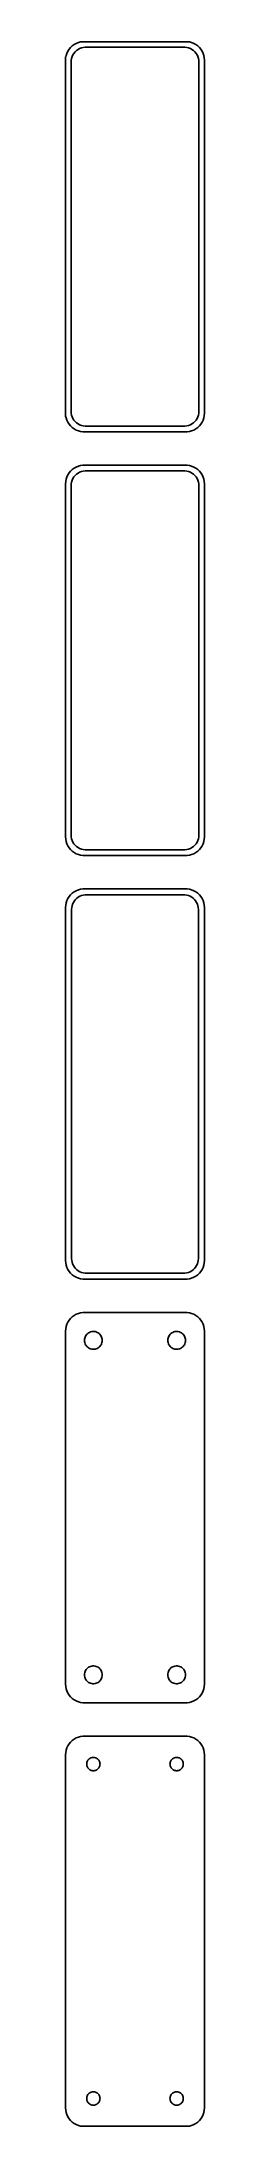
# Model space of a CAD drawing. Header units: metres. Extents: x -19 to 19, y 404 to 964.
import ezdxf

# ---------------------------------------------------------------- set-up
doc = ezdxf.new("R2010")
doc.units = ezdxf.units.M

msp = doc.modelspace()

# ---------------------------------------------------------------- linework, layer by layer
for p, q in [((-18.65, 960.444), (-18.75, 960.444)), ((-18.75, 960.444), (-18.75, 863.556)), ((-18.5929, 960.743), (-18.65, 960.444)), ((-18.3989, 961.341), (-18.5929, 960.743)), ((-18.1315, 961.909), (-18.3989, 961.341)), ((-17.7951, 962.439), (-18.1315, 961.909)), ((-17.3948, 962.923), (-17.7951, 962.439)), ((-16.9371, 963.353), (-17.3948, 962.923)), ((-17.25, 959), (-17.2184, 959.501)), ((-17.2184, 959.501), (-17.1243, 959.995)), ((-17.1243, 959.995), (-16.9691, 960.472)), ((-16.9691, 960.472), (-16.7552, 960.927)), ((-16.4291, 963.722), (-16.9371, 963.353)), ((-16.7552, 960.927), (-16.4861, 961.351)), ((-16.4861, 961.351), (-16.1659, 961.738)), ((-15.8789, 964.024), (-16.4291, 963.722)), ((-16.1659, 961.738), (-15.7997, 962.082)), ((-15.2951, 964.255), (-15.8789, 964.024)), ((-15.7997, 962.082), (-15.3933, 962.377)), ((-15.3933, 962.377), (-14.9531, 962.619)), ((-14.6869, 964.411), (-15.2951, 964.255)), ((-14.9531, 962.619), (-14.4861, 962.804)), ((-14.0639, 964.49), (-14.6869, 964.411)), ((-14.4861, 962.804), (-13.9995, 962.929)), ((14.0639, 964.49), (-14.0639, 964.49)), ((-13.9995, 962.929), (-13.5012, 962.992)), ((-13.5012, 962.992), (13.5012, 962.992)), ((13.5012, 962.992), (13.9995, 962.929)), ((13.9995, 962.929), (14.4861, 962.804)), ((14.6869, 964.411), (14.0639, 964.49)), ((14.4861, 962.804), (14.9531, 962.619)), ((15.2951, 964.255), (14.6869, 964.411)), ((14.9531, 962.619), (15.3933, 962.377)), ((15.8789, 964.024), (15.2951, 964.255)), ((15.3933, 962.377), (15.7997, 962.082)), ((15.7997, 962.082), (16.1659, 961.738)), ((16.4291, 963.722), (15.8789, 964.024)), ((16.1659, 961.738), (16.4861, 961.351)), ((16.9371, 963.353), (16.4291, 963.722)), ((16.4861, 961.351), (16.7552, 960.927)), ((16.7552, 960.927), (16.9691, 960.472)), ((17.3948, 962.923), (16.9371, 963.353)), ((16.9691, 960.472), (17.1243, 959.995)), ((17.1243, 959.995), (17.2184, 959.501)), ((17.2184, 959.501), (17.25, 959)), ((17.7951, 962.439), (17.3948, 962.923)), ((18.1315, 961.909), (17.7951, 962.439)), ((18.3989, 961.341), (18.1315, 961.909)), ((18.5929, 960.743), (18.3989, 961.341)), ((18.7106, 960.127), (18.5929, 960.743)), ((18.75, 959.5), (18.7106, 960.127)), ((18.75, 864.5), (18.75, 959.5)), ((-17.25, 865), (-17.25, 959)), ((17.25, 959), (17.25, 865)), ((-17.2184, 864.499), (-17.25, 865)), ((-17.1243, 864.005), (-17.2184, 864.499)), ((-16.9691, 863.528), (-17.1243, 864.005)), ((17.1243, 864.005), (16.9691, 863.528)), ((17.2184, 864.499), (17.1243, 864.005)), ((17.25, 865), (17.2184, 864.499)), ((18.7106, 863.873), (18.75, 864.5)), ((-18.75, 863.556), (-18.65, 863.556)), ((-18.65, 863.556), (-18.5929, 863.257)), ((-18.5929, 863.257), (-18.3989, 862.659)), ((-18.3989, 862.659), (-18.1315, 862.091)), ((-18.1315, 862.091), (-17.7951, 861.561)), ((-17.7951, 861.561), (-17.3948, 861.077)), ((-17.3948, 861.077), (-16.9371, 860.647)), ((-16.7552, 863.073), (-16.9691, 863.528)), ((-16.9371, 860.647), (-16.4291, 860.278)), ((-16.4861, 862.649), (-16.7552, 863.073)), ((-16.1659, 862.262), (-16.4861, 862.649)), ((-16.4291, 860.278), (-15.8789, 859.976)), ((-15.7997, 861.918), (-16.1659, 862.262)), ((-15.8789, 859.976), (-15.2951, 859.745)), ((-15.3933, 861.623), (-15.7997, 861.918)), ((-14.9531, 861.381), (-15.3933, 861.623)), ((-15.2951, 859.745), (-14.6869, 859.589)), ((-14.4861, 861.196), (-14.9531, 861.381)), ((-14.6869, 859.589), (-14.0639, 859.51)), ((-13.9995, 861.071), (-14.4861, 861.196)), ((-14.0639, 859.51), (14.0639, 859.51)), ((-13.5012, 861.008), (-13.9995, 861.071)), ((13.5012, 861.008), (-13.5012, 861.008)), ((13.9995, 861.071), (13.5012, 861.008)), ((14.4861, 861.196), (13.9995, 861.071)), ((14.0639, 859.51), (14.6869, 859.589)), ((14.9531, 861.381), (14.4861, 861.196)), ((14.6869, 859.589), (15.2951, 859.745)), ((15.3933, 861.623), (14.9531, 861.381)), ((15.2951, 859.745), (15.8789, 859.976)), ((15.7997, 861.918), (15.3933, 861.623)), ((16.1659, 862.262), (15.7997, 861.918)), ((15.8789, 859.976), (16.4291, 860.278)), ((16.4861, 862.649), (16.1659, 862.262)), ((16.4291, 860.278), (16.9371, 860.647)), ((16.7552, 863.073), (16.4861, 862.649)), ((16.9691, 863.528), (16.7552, 863.073)), ((16.9371, 860.647), (17.3948, 861.077)), ((17.3948, 861.077), (17.7951, 861.561)), ((17.7951, 861.561), (18.1315, 862.091)), ((18.1315, 862.091), (18.3989, 862.659)), ((18.3989, 862.659), (18.5929, 863.257)), ((18.5929, 863.257), (18.7106, 863.873)), ((-18.3989, 847.341), (-18.5929, 846.743)), ((-18.1315, 847.909), (-18.3989, 847.341)), ((-17.7951, 848.439), (-18.1315, 847.909)), ((-17.3948, 848.923), (-17.7951, 848.439)), ((-16.9371, 849.353), (-17.3948, 848.923)), ((-16.4291, 849.722), (-16.9371, 849.353)), ((-16.7552, 846.927), (-16.4861, 847.351)), ((-16.4861, 847.351), (-16.1659, 847.738)), ((-15.8789, 850.024), (-16.4291, 849.722)), ((-16.1659, 847.738), (-15.7997, 848.082)), ((-15.2951, 850.255), (-15.8789, 850.024)), ((-15.7997, 848.082), (-15.3933, 848.377)), ((-15.3933, 848.377), (-14.9531, 848.619)), ((-14.6869, 850.411), (-15.2951, 850.255)), ((-14.9531, 848.619), (-14.4861, 848.804)), ((-14.0639, 850.49), (-14.6869, 850.411)), ((-14.4861, 848.804), (-13.9995, 848.929)), ((14.0639, 850.49), (-14.0639, 850.49)), ((-13.9995, 848.929), (-13.5012, 848.992)), ((-13.5012, 848.992), (13.5012, 848.992)), ((13.5012, 848.992), (13.9995, 848.929)), ((13.9995, 848.929), (14.4861, 848.804)), ((14.6869, 850.411), (14.0639, 850.49)), ((14.4861, 848.804), (14.9531, 848.619)), ((15.2951, 850.255), (14.6869, 850.411)), ((14.9531, 848.619), (15.3933, 848.377)), ((15.8789, 850.024), (15.2951, 850.255)), ((15.3933, 848.377), (15.7997, 848.082)), ((15.7997, 848.082), (16.1659, 847.738)), ((16.4291, 849.722), (15.8789, 850.024)), ((16.1659, 847.738), (16.4861, 847.351)), ((16.9371, 849.353), (16.4291, 849.722)), ((16.4861, 847.351), (16.7552, 846.927)), ((17.3948, 848.923), (16.9371, 849.353)), ((17.7951, 848.439), (17.3948, 848.923)), ((18.1315, 847.909), (17.7951, 848.439)), ((18.3989, 847.341), (18.1315, 847.909)), ((18.5929, 846.743), (18.3989, 847.341)), ((-18.7106, 846.127), (-18.75, 845.5)), ((-18.75, 845.5), (-18.75, 750.5)), ((-18.5929, 846.743), (-18.7106, 846.127)), ((-17.25, 845), (-17.2184, 845.501)), ((-17.25, 751), (-17.25, 845)), ((-17.2184, 845.501), (-17.1243, 845.995)), ((-17.1243, 845.995), (-16.9691, 846.472)), ((-16.9691, 846.472), (-16.7552, 846.927)), ((16.7552, 846.927), (16.9691, 846.472)), ((16.9691, 846.472), (17.1243, 845.995)), ((17.1243, 845.995), (17.2184, 845.501)), ((17.2184, 845.501), (17.25, 845)), ((17.25, 845), (17.25, 751)), ((18.7106, 846.127), (18.5929, 846.743)), ((18.75, 845.5), (18.7106, 846.127)), ((18.75, 750.5), (18.75, 845.5)), ((-18.75, 750.5), (-18.7106, 749.873)), ((-18.7106, 749.873), (-18.5929, 749.257)), ((-18.5929, 749.257), (-18.3989, 748.659)), ((-18.3989, 748.659), (-18.1315, 748.091)), ((-18.1315, 748.091), (-17.7951, 747.561)), ((-17.7951, 747.561), (-17.3948, 747.077)), ((-17.3948, 747.077), (-16.9371, 746.647)), ((-17.2184, 750.499), (-17.25, 751)), ((-17.1243, 750.005), (-17.2184, 750.499)), ((-16.9691, 749.528), (-17.1243, 750.005)), ((-16.7552, 749.073), (-16.9691, 749.528)), ((-16.9371, 746.647), (-16.4291, 746.278)), ((-16.4861, 748.649), (-16.7552, 749.073)), ((-16.1659, 748.262), (-16.4861, 748.649)), ((-16.4291, 746.278), (-15.8789, 745.976)), ((-15.7997, 747.918), (-16.1659, 748.262)), ((-15.3933, 747.623), (-15.7997, 747.918)), ((-14.9531, 747.381), (-15.3933, 747.623)), ((-14.4861, 747.196), (-14.9531, 747.381)), ((-13.9995, 747.071), (-14.4861, 747.196)), ((-13.5012, 747.008), (-13.9995, 747.071)), ((13.5012, 747.008), (-13.5012, 747.008)), ((13.9995, 747.071), (13.5012, 747.008)), ((14.4861, 747.196), (13.9995, 747.071)), ((14.9531, 747.381), (14.4861, 747.196)), ((15.3933, 747.623), (14.9531, 747.381)), ((15.7997, 747.918), (15.3933, 747.623)), ((16.1659, 748.262), (15.7997, 747.918)), ((15.8789, 745.976), (16.4291, 746.278)), ((16.4861, 748.649), (16.1659, 748.262)), ((16.4291, 746.278), (16.9371, 746.647)), ((16.7552, 749.073), (16.4861, 748.649)), ((16.9691, 749.528), (16.7552, 749.073)), ((16.9371, 746.647), (17.3948, 747.077)), ((17.1243, 750.005), (16.9691, 749.528)), ((17.2184, 750.499), (17.1243, 750.005)), ((17.25, 751), (17.2184, 750.499)), ((17.3948, 747.077), (17.7951, 747.561)), ((17.7951, 747.561), (18.1315, 748.091)), ((18.1315, 748.091), (18.3989, 748.659)), ((18.3989, 748.659), (18.5929, 749.257)), ((18.5929, 749.257), (18.7106, 749.873)), ((18.7106, 749.873), (18.75, 750.5)), ((-15.8789, 745.976), (-15.2951, 745.745)), ((-15.2951, 745.745), (-14.6869, 745.589)), ((-14.6869, 745.589), (-14.0639, 745.51)), ((-14.0639, 745.51), (14.0639, 745.51)), ((14.0639, 745.51), (14.6869, 745.589)), ((14.6869, 745.589), (15.2951, 745.745)), ((15.2951, 745.745), (15.8789, 745.976)), ((-17.3948, 734.923), (-17.7951, 734.439)), ((-16.9371, 735.353), (-17.3948, 734.923)), ((-16.4291, 735.722), (-16.9371, 735.353)), ((-15.8789, 736.024), (-16.4291, 735.722)), ((-15.2951, 736.255), (-15.8789, 736.024)), ((-14.6869, 736.411), (-15.2951, 736.255)), ((-14.0639, 736.49), (-14.6869, 736.411)), ((14.0639, 736.49), (-14.0639, 736.49)), ((14.6869, 736.411), (14.0639, 736.49)), ((15.2951, 736.255), (14.6869, 736.411)), ((15.8789, 736.024), (15.2951, 736.255)), ((16.4291, 735.722), (15.8789, 736.024)), ((16.9371, 735.353), (16.4291, 735.722)), ((17.3948, 734.923), (16.9371, 735.353)), ((17.7951, 734.439), (17.3948, 734.923)), ((-18.7106, 732.127), (-18.75, 731.5)), ((-18.75, 731.5), (-18.75, 636.5)), ((-18.5929, 732.743), (-18.7106, 732.127)), ((-18.3989, 733.341), (-18.5929, 732.743)), ((-18.1315, 733.909), (-18.3989, 733.341)), ((-17.7951, 734.439), (-18.1315, 733.909)), ((-17.1226, 731), (-17.0921, 731.485)), ((-17.1226, 637), (-17.1226, 731)), ((-17.0921, 731.485), (-17.001, 731.963)), ((-17.001, 731.963), (-16.8507, 732.426)), ((-16.8507, 732.426), (-16.6436, 732.866)), ((-16.6436, 732.866), (-16.383, 733.276)), ((-16.383, 733.276), (-16.073, 733.651)), ((-16.073, 733.651), (-15.7185, 733.984)), ((-15.7185, 733.984), (-15.3251, 734.27)), ((-15.3251, 734.27), (-14.8989, 734.504)), ((-14.8989, 734.504), (-14.4467, 734.683)), ((-14.4467, 734.683), (-13.9756, 734.804)), ((-13.9756, 734.804), (-13.4932, 734.865)), ((-13.4932, 734.865), (13.4932, 734.865)), ((13.4932, 734.865), (13.9756, 734.804)), ((13.9756, 734.804), (14.4467, 734.683)), ((14.4467, 734.683), (14.8989, 734.504)), ((14.8989, 734.504), (15.3251, 734.27)), ((15.3251, 734.27), (15.7185, 733.984)), ((15.7185, 733.984), (16.073, 733.651)), ((16.073, 733.651), (16.383, 733.276)), ((16.383, 733.276), (16.6436, 732.866)), ((16.6436, 732.866), (16.8507, 732.426)), ((16.8507, 732.426), (17.001, 731.963)), ((17.001, 731.963), (17.0921, 731.485)), ((17.0921, 731.485), (17.1226, 731)), ((17.1226, 731), (17.1226, 637)), ((18.1315, 733.909), (17.7951, 734.439)), ((18.3989, 733.341), (18.1315, 733.909)), ((18.5929, 732.743), (18.3989, 733.341)), ((18.7106, 732.127), (18.5929, 732.743)), ((18.75, 731.5), (18.7106, 732.127)), ((18.75, 636.5), (18.75, 731.5)), ((-18.75, 636.5), (-18.7106, 635.873)), ((-18.7106, 635.873), (-18.5929, 635.257)), ((-18.5929, 635.257), (-18.3989, 634.659)), ((-18.3989, 634.659), (-18.1315, 634.091)), ((-18.1315, 634.091), (-17.7951, 633.561)), ((-17.0921, 636.515), (-17.1226, 637)), ((-17.001, 636.037), (-17.0921, 636.515)), ((-16.8507, 635.574), (-17.001, 636.037)), ((-16.6436, 635.134), (-16.8507, 635.574)), ((-16.383, 634.724), (-16.6436, 635.134)), ((-16.073, 634.349), (-16.383, 634.724)), ((-15.7185, 634.016), (-16.073, 634.349)), ((-15.3251, 633.73), (-15.7185, 634.016)), ((15.7185, 634.016), (15.3251, 633.73)), ((16.073, 634.349), (15.7185, 634.016)), ((16.383, 634.724), (16.073, 634.349)), ((16.6436, 635.134), (16.383, 634.724)), ((16.8507, 635.574), (16.6436, 635.134)), ((17.001, 636.037), (16.8507, 635.574)), ((17.0921, 636.515), (17.001, 636.037)), ((17.1226, 637), (17.0921, 636.515)), ((17.7951, 633.561), (18.1315, 634.091)), ((18.1315, 634.091), (18.3989, 634.659)), ((18.3989, 634.659), (18.5929, 635.257)), ((18.5929, 635.257), (18.7106, 635.873)), ((18.7106, 635.873), (18.75, 636.5)), ((-17.7951, 633.561), (-17.3948, 633.077)), ((-17.3948, 633.077), (-16.9371, 632.647)), ((-16.9371, 632.647), (-16.4291, 632.278)), ((-16.4291, 632.278), (-15.8789, 631.976)), ((-15.8789, 631.976), (-15.2951, 631.745)), ((-14.8989, 633.496), (-15.3251, 633.73)), ((-15.2951, 631.745), (-14.6869, 631.589)), ((-14.4467, 633.317), (-14.8989, 633.496)), ((-14.6869, 631.589), (-14.0639, 631.51)), ((-13.9756, 633.196), (-14.4467, 633.317)), ((-14.0639, 631.51), (14.0639, 631.51)), ((-13.4932, 633.135), (-13.9756, 633.196)), ((13.4932, 633.135), (-13.4932, 633.135)), ((13.9756, 633.196), (13.4932, 633.135)), ((14.4467, 633.317), (13.9756, 633.196)), ((14.0639, 631.51), (14.6869, 631.589)), ((14.8989, 633.496), (14.4467, 633.317)), ((14.6869, 631.589), (15.2951, 631.745)), ((15.3251, 633.73), (14.8989, 633.496)), ((15.2951, 631.745), (15.8789, 631.976)), ((15.8789, 631.976), (16.4291, 632.278)), ((16.4291, 632.278), (16.9371, 632.647)), ((16.9371, 632.647), (17.3948, 633.077)), ((17.3948, 633.077), (17.7951, 633.561)), ((-18.7106, 618.127), (-18.75, 617.5)), ((-18.75, 617.5), (-18.75, 522.5)), ((-18.5929, 618.743), (-18.7106, 618.127)), ((-18.3989, 619.341), (-18.5929, 618.743)), ((-18.1315, 619.909), (-18.3989, 619.341)), ((-17.7951, 620.439), (-18.1315, 619.909)), ((-17.3948, 620.923), (-17.7951, 620.439)), ((-16.9371, 621.353), (-17.3948, 620.923)), ((-16.4291, 621.722), (-16.9371, 621.353)), ((-15.8789, 622.024), (-16.4291, 621.722)), ((-15.2951, 622.255), (-15.8789, 622.024)), ((-14.6869, 622.411), (-15.2951, 622.255)), ((-14.0639, 622.49), (-14.6869, 622.411)), ((14.0639, 622.49), (-14.0639, 622.49)), ((-12.536, 617.026), (-12.2719, 617.172)), ((-12.2719, 617.172), (-11.9916, 617.283)), ((-11.9916, 617.283), (-11.6997, 617.357)), ((-11.6997, 617.357), (-11.4007, 617.395)), ((-11.4007, 617.395), (-11.0993, 617.395)), ((-11.0993, 617.395), (-10.8003, 617.357)), ((-10.8003, 617.357), (-10.5083, 617.283)), ((-10.5083, 617.283), (-10.2281, 617.172)), ((-10.2281, 617.172), (-9.964, 617.026)), ((9.964, 617.026), (10.2281, 617.172)), ((10.2281, 617.172), (10.5083, 617.283)), ((10.5083, 617.283), (10.8003, 617.357)), ((10.8003, 617.357), (11.0993, 617.395)), ((11.0993, 617.395), (11.4007, 617.395)), ((11.4007, 617.395), (11.6997, 617.357)), ((11.6997, 617.357), (11.9916, 617.283)), ((11.9916, 617.283), (12.2719, 617.172)), ((12.2719, 617.172), (12.536, 617.026)), ((14.6869, 622.411), (14.0639, 622.49)), ((15.2951, 622.255), (14.6869, 622.411)), ((15.8789, 622.024), (15.2951, 622.255)), ((16.4291, 621.722), (15.8789, 622.024)), ((16.9371, 621.353), (16.4291, 621.722)), ((17.3948, 620.923), (16.9371, 621.353)), ((17.7951, 620.439), (17.3948, 620.923)), ((18.1315, 619.909), (17.7951, 620.439)), ((18.3989, 619.341), (18.1315, 619.909)), ((18.5929, 618.743), (18.3989, 619.341)), ((18.7106, 618.127), (18.5929, 618.743)), ((18.75, 617.5), (18.7106, 618.127)), ((18.75, 522.5), (18.75, 617.5)), ((-13.65, 615), (-13.6311, 615.301)), ((-13.6311, 614.699), (-13.65, 615)), ((-13.6311, 615.301), (-13.5746, 615.597)), ((-13.5746, 614.403), (-13.6311, 614.699)), ((-13.5746, 615.597), (-13.4815, 615.883)), ((-13.4815, 614.117), (-13.5746, 614.403)), ((-13.4815, 615.883), (-13.3531, 616.156)), ((-13.3531, 613.844), (-13.4815, 614.117)), ((-13.3531, 616.156), (-13.1916, 616.411)), ((-13.1916, 613.589), (-13.3531, 613.844)), ((-13.1916, 616.411), (-12.9995, 616.643)), ((-12.9995, 613.357), (-13.1916, 613.589)), ((-12.9995, 616.643), (-12.7798, 616.849)), ((-12.7798, 613.151), (-12.9995, 613.357)), ((-12.7798, 616.849), (-12.536, 617.026)), ((-12.536, 612.974), (-12.7798, 613.151)), ((-12.2719, 612.828), (-12.536, 612.974)), ((-11.9916, 612.717), (-12.2719, 612.828)), ((-11.6997, 612.643), (-11.9916, 612.717)), ((-11.4007, 612.605), (-11.6997, 612.643)), ((-11.0993, 612.605), (-11.4007, 612.605)), ((-10.8003, 612.643), (-11.0993, 612.605)), ((-10.5083, 612.717), (-10.8003, 612.643)), ((-10.2281, 612.828), (-10.5083, 612.717)), ((-9.964, 612.974), (-10.2281, 612.828)), ((-9.964, 617.026), (-9.72017, 616.849)), ((-9.72017, 613.151), (-9.964, 612.974)), ((-9.72017, 616.849), (-9.50047, 616.643)), ((-9.50047, 613.357), (-9.72017, 613.151)), ((-9.50047, 616.643), (-9.30835, 616.411)), ((-9.30835, 613.589), (-9.50047, 613.357)), ((-9.30835, 616.411), (-9.14685, 616.156)), ((-9.14685, 613.844), (-9.30835, 613.589)), ((-9.14685, 616.156), (-9.01852, 615.883)), ((-9.01852, 614.117), (-9.14685, 613.844)), ((-9.01852, 615.883), (-8.9254, 615.597)), ((-8.9254, 614.403), (-9.01852, 614.117)), ((-8.9254, 615.597), (-8.86891, 615.301)), ((-8.86891, 614.699), (-8.9254, 614.403)), ((-8.86891, 615.301), (-8.84999, 615)), ((-8.84999, 615), (-8.86891, 614.699)), ((8.84999, 615), (8.86891, 615.301)), ((8.86891, 614.699), (8.84999, 615)), ((8.86891, 615.301), (8.9254, 615.597)), ((8.9254, 614.403), (8.86891, 614.699)), ((8.9254, 615.597), (9.01852, 615.883)), ((9.01852, 614.117), (8.9254, 614.403)), ((9.01852, 615.883), (9.14685, 616.156)), ((9.14685, 613.844), (9.01852, 614.117)), ((9.14685, 616.156), (9.30835, 616.411)), ((9.30835, 613.589), (9.14685, 613.844)), ((9.30835, 616.411), (9.50047, 616.643)), ((9.50047, 613.357), (9.30835, 613.589)), ((9.50047, 616.643), (9.72017, 616.849)), ((9.72017, 613.151), (9.50047, 613.357)), ((9.72017, 616.849), (9.964, 617.026)), ((9.964, 612.974), (9.72017, 613.151)), ((10.2281, 612.828), (9.964, 612.974)), ((10.5083, 612.717), (10.2281, 612.828)), ((10.8003, 612.643), (10.5083, 612.717)), ((11.0993, 612.605), (10.8003, 612.643)), ((11.4007, 612.605), (11.0993, 612.605)), ((11.6997, 612.643), (11.4007, 612.605)), ((11.9916, 612.717), (11.6997, 612.643)), ((12.2719, 612.828), (11.9916, 612.717)), ((12.536, 612.974), (12.2719, 612.828)), ((12.536, 617.026), (12.7798, 616.849)), ((12.7798, 613.151), (12.536, 612.974)), ((12.7798, 616.849), (12.9995, 616.643)), ((12.9995, 613.357), (12.7798, 613.151)), ((12.9995, 616.643), (13.1916, 616.411)), ((13.1916, 613.589), (12.9995, 613.357)), ((13.1916, 616.411), (13.3531, 616.156)), ((13.3531, 613.844), (13.1916, 613.589)), ((13.3531, 616.156), (13.4815, 615.883)), ((13.4815, 614.117), (13.3531, 613.844)), ((13.4815, 615.883), (13.5746, 615.597)), ((13.5746, 614.403), (13.4815, 614.117)), ((13.5746, 615.597), (13.6311, 615.301)), ((13.6311, 614.699), (13.5746, 614.403)), ((13.6311, 615.301), (13.65, 615)), ((13.65, 615), (13.6311, 614.699)), ((-11.9916, 527.283), (-11.6997, 527.357)), ((-11.6997, 527.357), (-11.4007, 527.395)), ((-11.4007, 527.395), (-11.0993, 527.395)), ((-11.0993, 527.395), (-10.8003, 527.357)), ((-10.8003, 527.357), (-10.5083, 527.283)), ((10.5083, 527.283), (10.8003, 527.357)), ((10.8003, 527.357), (11.0993, 527.395)), ((11.0993, 527.395), (11.4007, 527.395)), ((11.4007, 527.395), (11.6997, 527.357)), ((11.6997, 527.357), (11.9916, 527.283)), ((-18.75, 522.5), (-18.7106, 521.873)), ((-18.7106, 521.873), (-18.5929, 521.257)), ((-13.65, 525), (-13.6311, 525.301)), ((-13.6311, 524.699), (-13.65, 525)), ((-13.6311, 525.301), (-13.5746, 525.597)), ((-13.5746, 524.403), (-13.6311, 524.699)), ((-13.5746, 525.597), (-13.4815, 525.883)), ((-13.4815, 524.117), (-13.5746, 524.403)), ((-13.4815, 525.883), (-13.3531, 526.156)), ((-13.3531, 523.844), (-13.4815, 524.117)), ((-13.3531, 526.156), (-13.1916, 526.411)), ((-13.1916, 523.589), (-13.3531, 523.844)), ((-13.1916, 526.411), (-12.9995, 526.643)), ((-12.9995, 523.357), (-13.1916, 523.589)), ((-12.9995, 526.643), (-12.7798, 526.849)), ((-12.7798, 523.151), (-12.9995, 523.357)), ((-12.7798, 526.849), (-12.536, 527.026)), ((-12.536, 522.974), (-12.7798, 523.151)), ((-12.536, 527.026), (-12.2719, 527.172)), ((-12.2719, 522.828), (-12.536, 522.974)), ((-12.2719, 527.172), (-11.9916, 527.283)), ((-11.9916, 522.717), (-12.2719, 522.828)), ((-11.6997, 522.643), (-11.9916, 522.717)), ((-11.4007, 522.605), (-11.6997, 522.643)), ((-11.0993, 522.605), (-11.4007, 522.605)), ((-10.8003, 522.643), (-11.0993, 522.605)), ((-10.5083, 522.717), (-10.8003, 522.643)), ((-10.5083, 527.283), (-10.2281, 527.172)), ((-10.2281, 522.828), (-10.5083, 522.717)), ((-10.2281, 527.172), (-9.964, 527.026)), ((-9.964, 522.974), (-10.2281, 522.828)), ((-9.964, 527.026), (-9.72017, 526.849)), ((-9.72017, 523.151), (-9.964, 522.974)), ((-9.72017, 526.849), (-9.50047, 526.643)), ((-9.50047, 523.357), (-9.72017, 523.151)), ((-9.50047, 526.643), (-9.30835, 526.411)), ((-9.30835, 523.589), (-9.50047, 523.357)), ((-9.30835, 526.411), (-9.14685, 526.156)), ((-9.14685, 523.844), (-9.30835, 523.589)), ((-9.14685, 526.156), (-9.01852, 525.883)), ((-9.01852, 524.117), (-9.14685, 523.844)), ((-9.01852, 525.883), (-8.9254, 525.597)), ((-8.9254, 524.403), (-9.01852, 524.117)), ((-8.9254, 525.597), (-8.86891, 525.301)), ((-8.86891, 524.699), (-8.9254, 524.403)), ((-8.86891, 525.301), (-8.84999, 525)), ((-8.84999, 525), (-8.86891, 524.699)), ((8.84999, 525), (8.86891, 525.301)), ((8.86891, 524.699), (8.84999, 525)), ((8.86891, 525.301), (8.9254, 525.597)), ((8.9254, 524.403), (8.86891, 524.699)), ((8.9254, 525.597), (9.01852, 525.883)), ((9.01852, 524.117), (8.9254, 524.403)), ((9.01852, 525.883), (9.14685, 526.156)), ((9.14685, 523.844), (9.01852, 524.117)), ((9.14685, 526.156), (9.30835, 526.411)), ((9.30835, 523.589), (9.14685, 523.844)), ((9.30835, 526.411), (9.50047, 526.643)), ((9.50047, 523.357), (9.30835, 523.589)), ((9.50047, 526.643), (9.72017, 526.849)), ((9.72017, 523.151), (9.50047, 523.357)), ((9.72017, 526.849), (9.964, 527.026)), ((9.964, 522.974), (9.72017, 523.151)), ((9.964, 527.026), (10.2281, 527.172)), ((10.2281, 522.828), (9.964, 522.974)), ((10.2281, 527.172), (10.5083, 527.283)), ((10.5083, 522.717), (10.2281, 522.828)), ((10.8003, 522.643), (10.5083, 522.717)), ((11.0993, 522.605), (10.8003, 522.643)), ((11.4007, 522.605), (11.0993, 522.605)), ((11.6997, 522.643), (11.4007, 522.605)), ((11.9916, 522.717), (11.6997, 522.643)), ((11.9916, 527.283), (12.2719, 527.172)), ((12.2719, 522.828), (11.9916, 522.717)), ((12.2719, 527.172), (12.536, 527.026)), ((12.536, 522.974), (12.2719, 522.828)), ((12.536, 527.026), (12.7798, 526.849)), ((12.7798, 523.151), (12.536, 522.974)), ((12.7798, 526.849), (12.9995, 526.643)), ((12.9995, 523.357), (12.7798, 523.151)), ((12.9995, 526.643), (13.1916, 526.411)), ((13.1916, 523.589), (12.9995, 523.357)), ((13.1916, 526.411), (13.3531, 526.156)), ((13.3531, 523.844), (13.1916, 523.589)), ((13.3531, 526.156), (13.4815, 525.883)), ((13.4815, 524.117), (13.3531, 523.844)), ((13.4815, 525.883), (13.5746, 525.597)), ((13.5746, 524.403), (13.4815, 524.117)), ((13.5746, 525.597), (13.6311, 525.301)), ((13.6311, 524.699), (13.5746, 524.403)), ((13.6311, 525.301), (13.65, 525)), ((13.65, 525), (13.6311, 524.699)), ((18.5929, 521.257), (18.7106, 521.873)), ((18.7106, 521.873), (18.75, 522.5)), ((-18.5929, 521.257), (-18.3989, 520.659)), ((-18.3989, 520.659), (-18.1315, 520.091)), ((-18.1315, 520.091), (-17.7951, 519.561)), ((-17.7951, 519.561), (-17.3948, 519.077)), ((-17.3948, 519.077), (-16.9371, 518.647)), ((-16.9371, 518.647), (-16.4291, 518.278)), ((-16.4291, 518.278), (-15.8789, 517.976)), ((-15.8789, 517.976), (-15.2951, 517.745)), ((-15.2951, 517.745), (-14.6869, 517.589)), ((-14.6869, 517.589), (-14.0639, 517.51)), ((-14.0639, 517.51), (14.0639, 517.51)), ((14.0639, 517.51), (14.6869, 517.589)), ((14.6869, 517.589), (15.2951, 517.745)), ((15.2951, 517.745), (15.8789, 517.976)), ((15.8789, 517.976), (16.4291, 518.278)), ((16.4291, 518.278), (16.9371, 518.647)), ((16.9371, 518.647), (17.3948, 519.077)), ((17.3948, 519.077), (17.7951, 519.561)), ((17.7951, 519.561), (18.1315, 520.091)), ((18.1315, 520.091), (18.3989, 520.659)), ((18.3989, 520.659), (18.5929, 521.257)), ((-18.3989, 505.341), (-18.5929, 504.743)), ((-18.1315, 505.909), (-18.3989, 505.341)), ((-17.7951, 506.439), (-18.1315, 505.909)), ((-17.3948, 506.923), (-17.7951, 506.439)), ((-16.9371, 507.353), (-17.3948, 506.923)), ((-16.4291, 507.722), (-16.9371, 507.353)), ((-15.8789, 508.024), (-16.4291, 507.722)), ((-15.2951, 508.255), (-15.8789, 508.024)), ((-14.6869, 508.411), (-15.2951, 508.255)), ((-14.0639, 508.49), (-14.6869, 508.411)), ((14.0639, 508.49), (-14.0639, 508.49)), ((14.6869, 508.411), (14.0639, 508.49)), ((15.2951, 508.255), (14.6869, 508.411)), ((15.8789, 508.024), (15.2951, 508.255)), ((16.4291, 507.722), (15.8789, 508.024)), ((16.9371, 507.353), (16.4291, 507.722)), ((17.3948, 506.923), (16.9371, 507.353)), ((17.7951, 506.439), (17.3948, 506.923)), ((18.1315, 505.909), (17.7951, 506.439)), ((18.3989, 505.341), (18.1315, 505.909)), ((18.5929, 504.743), (18.3989, 505.341)), ((-18.7106, 504.127), (-18.75, 503.5)), ((-18.75, 503.5), (-18.75, 408.5)), ((-18.5929, 504.743), (-18.7106, 504.127)), ((-13.05, 501), (-13.0358, 501.226)), ((-13.0358, 500.774), (-13.05, 501)), ((-13.0358, 501.226), (-12.9934, 501.448)), ((-12.9934, 500.552), (-13.0358, 500.774)), ((-12.9934, 501.448), (-12.9236, 501.663)), ((-12.9236, 500.337), (-12.9934, 500.552)), ((-12.9236, 501.663), (-12.8273, 501.867)), ((-12.8273, 500.133), (-12.9236, 500.337)), ((-12.8273, 501.867), (-12.7062, 502.058)), ((-12.7062, 499.942), (-12.8273, 500.133)), ((-12.7062, 502.058), (-12.5621, 502.232)), ((-12.5621, 499.768), (-12.7062, 499.942)), ((-12.5621, 502.232), (-12.3974, 502.387)), ((-12.3974, 499.613), (-12.5621, 499.768)), ((-12.3974, 502.387), (-12.2145, 502.52)), ((-12.2145, 499.48), (-12.3974, 499.613)), ((-12.2145, 502.52), (-12.0164, 502.629)), ((-12.0164, 499.371), (-12.2145, 499.48)), ((-12.0164, 502.629), (-11.8062, 502.712)), ((-11.8062, 499.288), (-12.0164, 499.371)), ((-11.8062, 502.712), (-11.5873, 502.768)), ((-11.5873, 499.232), (-11.8062, 499.288)), ((-11.5873, 502.768), (-11.363, 502.796)), ((-11.363, 502.796), (-11.137, 502.796)), ((-11.137, 502.796), (-10.9127, 502.768)), ((-10.9127, 502.768), (-10.6938, 502.712)), ((-10.6938, 499.288), (-10.9127, 499.232)), ((-10.6938, 502.712), (-10.4836, 502.629)), ((-10.4836, 499.371), (-10.6938, 499.288)), ((-10.4836, 502.629), (-10.2855, 502.52)), ((-10.2855, 499.48), (-10.4836, 499.371)), ((-10.2855, 502.52), (-10.1026, 502.387)), ((-10.1026, 499.613), (-10.2855, 499.48)), ((-10.1026, 502.387), (-9.93785, 502.232)), ((-9.93785, 499.768), (-10.1026, 499.613)), ((-9.93785, 502.232), (-9.79376, 502.058)), ((-9.79376, 499.942), (-9.93785, 499.768)), ((-9.79376, 502.058), (-9.67264, 501.867)), ((-9.67264, 500.133), (-9.79376, 499.942)), ((-9.67264, 501.867), (-9.5764, 501.663)), ((-9.5764, 500.337), (-9.67264, 500.133)), ((-9.5764, 501.663), (-9.50655, 501.448)), ((-9.50655, 500.552), (-9.5764, 500.337)), ((-9.50655, 501.448), (-9.46419, 501.226)), ((-9.46419, 500.774), (-9.50655, 500.552)), ((-9.46419, 501.226), (-9.45, 501)), ((-9.45, 501), (-9.46419, 500.774)), ((9.45, 501), (9.46419, 501.226)), ((9.46419, 500.774), (9.45, 501)), ((9.46419, 501.226), (9.50655, 501.448)), ((9.50655, 500.552), (9.46419, 500.774)), ((9.50655, 501.448), (9.5764, 501.663)), ((9.5764, 500.337), (9.50655, 500.552)), ((9.5764, 501.663), (9.67264, 501.867)), ((9.67264, 500.133), (9.5764, 500.337)), ((9.67264, 501.867), (9.79376, 502.058)), ((9.79376, 499.942), (9.67264, 500.133)), ((9.79376, 502.058), (9.93785, 502.232)), ((9.93785, 499.768), (9.79376, 499.942)), ((9.93785, 502.232), (10.1026, 502.387)), ((10.1026, 499.613), (9.93785, 499.768)), ((10.1026, 502.387), (10.2855, 502.52)), ((10.2855, 499.48), (10.1026, 499.613)), ((10.2855, 502.52), (10.4836, 502.629)), ((10.4836, 499.371), (10.2855, 499.48)), ((10.4836, 502.629), (10.6938, 502.712)), ((10.6938, 499.288), (10.4836, 499.371)), ((10.6938, 502.712), (10.9127, 502.768)), ((10.9127, 499.232), (10.6938, 499.288)), ((10.9127, 502.768), (11.137, 502.796)), ((11.137, 502.796), (11.363, 502.796)), ((11.363, 502.796), (11.5873, 502.768)), ((11.5873, 502.768), (11.8062, 502.712)), ((11.8062, 499.288), (11.5873, 499.232)), ((11.8062, 502.712), (12.0164, 502.629)), ((12.0164, 499.371), (11.8062, 499.288)), ((12.0164, 502.629), (12.2145, 502.52)), ((12.2145, 499.48), (12.0164, 499.371)), ((12.2145, 502.52), (12.3974, 502.387)), ((12.3974, 499.613), (12.2145, 499.48)), ((12.3974, 502.387), (12.5621, 502.232)), ((12.5621, 499.768), (12.3974, 499.613)), ((12.5621, 502.232), (12.7062, 502.058)), ((12.7062, 499.942), (12.5621, 499.768)), ((12.7062, 502.058), (12.8273, 501.867)), ((12.8273, 500.133), (12.7062, 499.942)), ((12.8273, 501.867), (12.9236, 501.663)), ((12.9236, 500.337), (12.8273, 500.133)), ((12.9236, 501.663), (12.9934, 501.448)), ((12.9934, 500.552), (12.9236, 500.337)), ((12.9934, 501.448), (13.0358, 501.226)), ((13.0358, 500.774), (12.9934, 500.552)), ((13.0358, 501.226), (13.05, 501)), ((13.05, 501), (13.0358, 500.774)), ((18.7106, 504.127), (18.5929, 504.743)), ((18.75, 503.5), (18.7106, 504.127)), ((18.75, 408.5), (18.75, 503.5)), ((-11.363, 499.204), (-11.5873, 499.232)), ((-11.137, 499.204), (-11.363, 499.204)), ((-10.9127, 499.232), (-11.137, 499.204)), ((11.137, 499.204), (10.9127, 499.232)), ((11.363, 499.204), (11.137, 499.204)), ((11.5873, 499.232), (11.363, 499.204)), ((-13.05, 411), (-13.0358, 411.226)), ((-13.0358, 410.774), (-13.05, 411)), ((-13.0358, 411.226), (-12.9934, 411.448)), ((-12.9934, 410.552), (-13.0358, 410.774)), ((-12.9934, 411.448), (-12.9236, 411.663)), ((-12.9236, 410.337), (-12.9934, 410.552)), ((-12.9236, 411.663), (-12.8273, 411.867)), ((-12.8273, 410.133), (-12.9236, 410.337)), ((-12.8273, 411.867), (-12.7062, 412.058)), ((-12.7062, 409.942), (-12.8273, 410.133)), ((-12.7062, 412.058), (-12.5621, 412.232)), ((-12.5621, 409.768), (-12.7062, 409.942)), ((-12.5621, 412.232), (-12.3974, 412.387)), ((-12.3974, 409.613), (-12.5621, 409.768)), ((-12.3974, 412.387), (-12.2145, 412.52)), ((-12.2145, 409.48), (-12.3974, 409.613)), ((-12.2145, 412.52), (-12.0164, 412.629)), ((-12.0164, 412.629), (-11.8062, 412.712)), ((-11.8062, 412.712), (-11.5873, 412.768)), ((-11.5873, 412.768), (-11.363, 412.796)), ((-11.363, 412.796), (-11.137, 412.796)), ((-11.137, 412.796), (-10.9127, 412.768)), ((-10.9127, 412.768), (-10.6938, 412.712)), ((-10.6938, 412.712), (-10.4836, 412.629)), ((-10.4836, 412.629), (-10.2855, 412.52)), ((-10.2855, 412.52), (-10.1026, 412.387)), ((-10.1026, 409.613), (-10.2855, 409.48)), ((-10.1026, 412.387), (-9.93785, 412.232)), ((-9.93785, 409.768), (-10.1026, 409.613)), ((-9.93785, 412.232), (-9.79376, 412.058)), ((-9.79376, 409.942), (-9.93785, 409.768)), ((-9.79376, 412.058), (-9.67264, 411.867)), ((-9.67264, 410.133), (-9.79376, 409.942)), ((-9.67264, 411.867), (-9.5764, 411.663)), ((-9.5764, 410.337), (-9.67264, 410.133)), ((-9.5764, 411.663), (-9.50655, 411.448)), ((-9.50655, 410.552), (-9.5764, 410.337)), ((-9.50655, 411.448), (-9.46419, 411.226)), ((-9.46419, 410.774), (-9.50655, 410.552)), ((-9.46419, 411.226), (-9.45, 411)), ((-9.45, 411), (-9.46419, 410.774)), ((9.45, 411), (9.46419, 411.226)), ((9.46419, 410.774), (9.45, 411)), ((9.46419, 411.226), (9.50655, 411.448)), ((9.50655, 410.552), (9.46419, 410.774)), ((9.50655, 411.448), (9.5764, 411.663)), ((9.5764, 410.337), (9.50655, 410.552)), ((9.5764, 411.663), (9.67264, 411.867)), ((9.67264, 410.133), (9.5764, 410.337)), ((9.67264, 411.867), (9.79376, 412.058)), ((9.79376, 409.942), (9.67264, 410.133)), ((9.79376, 412.058), (9.93785, 412.232)), ((9.93785, 409.768), (9.79376, 409.942)), ((9.93785, 412.232), (10.1026, 412.387)), ((10.1026, 409.613), (9.93785, 409.768)), ((10.1026, 412.387), (10.2855, 412.52)), ((10.2855, 409.48), (10.1026, 409.613)), ((10.2855, 412.52), (10.4836, 412.629)), ((10.4836, 412.629), (10.6938, 412.712)), ((10.6938, 412.712), (10.9127, 412.768)), ((10.9127, 412.768), (11.137, 412.796)), ((11.137, 412.796), (11.363, 412.796)), ((11.363, 412.796), (11.5873, 412.768)), ((11.5873, 412.768), (11.8062, 412.712)), ((11.8062, 412.712), (12.0164, 412.629)), ((12.0164, 412.629), (12.2145, 412.52)), ((12.2145, 412.52), (12.3974, 412.387)), ((12.3974, 409.613), (12.2145, 409.48)), ((12.3974, 412.387), (12.5621, 412.232)), ((12.5621, 409.768), (12.3974, 409.613)), ((12.5621, 412.232), (12.7062, 412.058)), ((12.7062, 409.942), (12.5621, 409.768)), ((12.7062, 412.058), (12.8273, 411.867)), ((12.8273, 410.133), (12.7062, 409.942)), ((12.8273, 411.867), (12.9236, 411.663)), ((12.9236, 410.337), (12.8273, 410.133)), ((12.9236, 411.663), (12.9934, 411.448)), ((12.9934, 410.552), (12.9236, 410.337)), ((12.9934, 411.448), (13.0358, 411.226)), ((13.0358, 410.774), (12.9934, 410.552)), ((13.0358, 411.226), (13.05, 411)), ((13.05, 411), (13.0358, 410.774)), ((-18.75, 408.5), (-18.7106, 407.873)), ((-18.7106, 407.873), (-18.5929, 407.257)), ((-18.5929, 407.257), (-18.3989, 406.659)), ((-18.3989, 406.659), (-18.1315, 406.091)), ((-18.1315, 406.091), (-17.7951, 405.561)), ((-17.7951, 405.561), (-17.3948, 405.077)), ((-17.3948, 405.077), (-16.9371, 404.647)), ((-16.9371, 404.647), (-16.4291, 404.278)), ((-16.4291, 404.278), (-15.8789, 403.976)), ((-15.8789, 403.976), (-15.2951, 403.745)), ((-12.0164, 409.371), (-12.2145, 409.48)), ((-11.8062, 409.288), (-12.0164, 409.371)), ((-11.5873, 409.232), (-11.8062, 409.288)), ((-11.363, 409.204), (-11.5873, 409.232)), ((-11.137, 409.204), (-11.363, 409.204)), ((-10.9127, 409.232), (-11.137, 409.204)), ((-10.6938, 409.288), (-10.9127, 409.232)), ((-10.4836, 409.371), (-10.6938, 409.288)), ((-10.2855, 409.48), (-10.4836, 409.371)), ((10.4836, 409.371), (10.2855, 409.48)), ((10.6938, 409.288), (10.4836, 409.371)), ((10.9127, 409.232), (10.6938, 409.288)), ((11.137, 409.204), (10.9127, 409.232)), ((11.363, 409.204), (11.137, 409.204)), ((11.5873, 409.232), (11.363, 409.204)), ((11.8062, 409.288), (11.5873, 409.232)), ((12.0164, 409.371), (11.8062, 409.288)), ((12.2145, 409.48), (12.0164, 409.371)), ((15.2951, 403.745), (15.8789, 403.976)), ((15.8789, 403.976), (16.4291, 404.278)), ((16.4291, 404.278), (16.9371, 404.647)), ((16.9371, 404.647), (17.3948, 405.077)), ((17.3948, 405.077), (17.7951, 405.561)), ((17.7951, 405.561), (18.1315, 406.091)), ((18.1315, 406.091), (18.3989, 406.659)), ((18.3989, 406.659), (18.5929, 407.257)), ((18.5929, 407.257), (18.7106, 407.873)), ((18.7106, 407.873), (18.75, 408.5)), ((-15.2951, 403.745), (-14.6869, 403.589)), ((-14.6869, 403.589), (-14.0639, 403.51)), ((-14.0639, 403.51), (14.0639, 403.51)), ((14.0639, 403.51), (14.6869, 403.589)), ((14.6869, 403.589), (15.2951, 403.745))]:
    msp.add_line(p, q)

doc.saveas('drawing.dxf')
